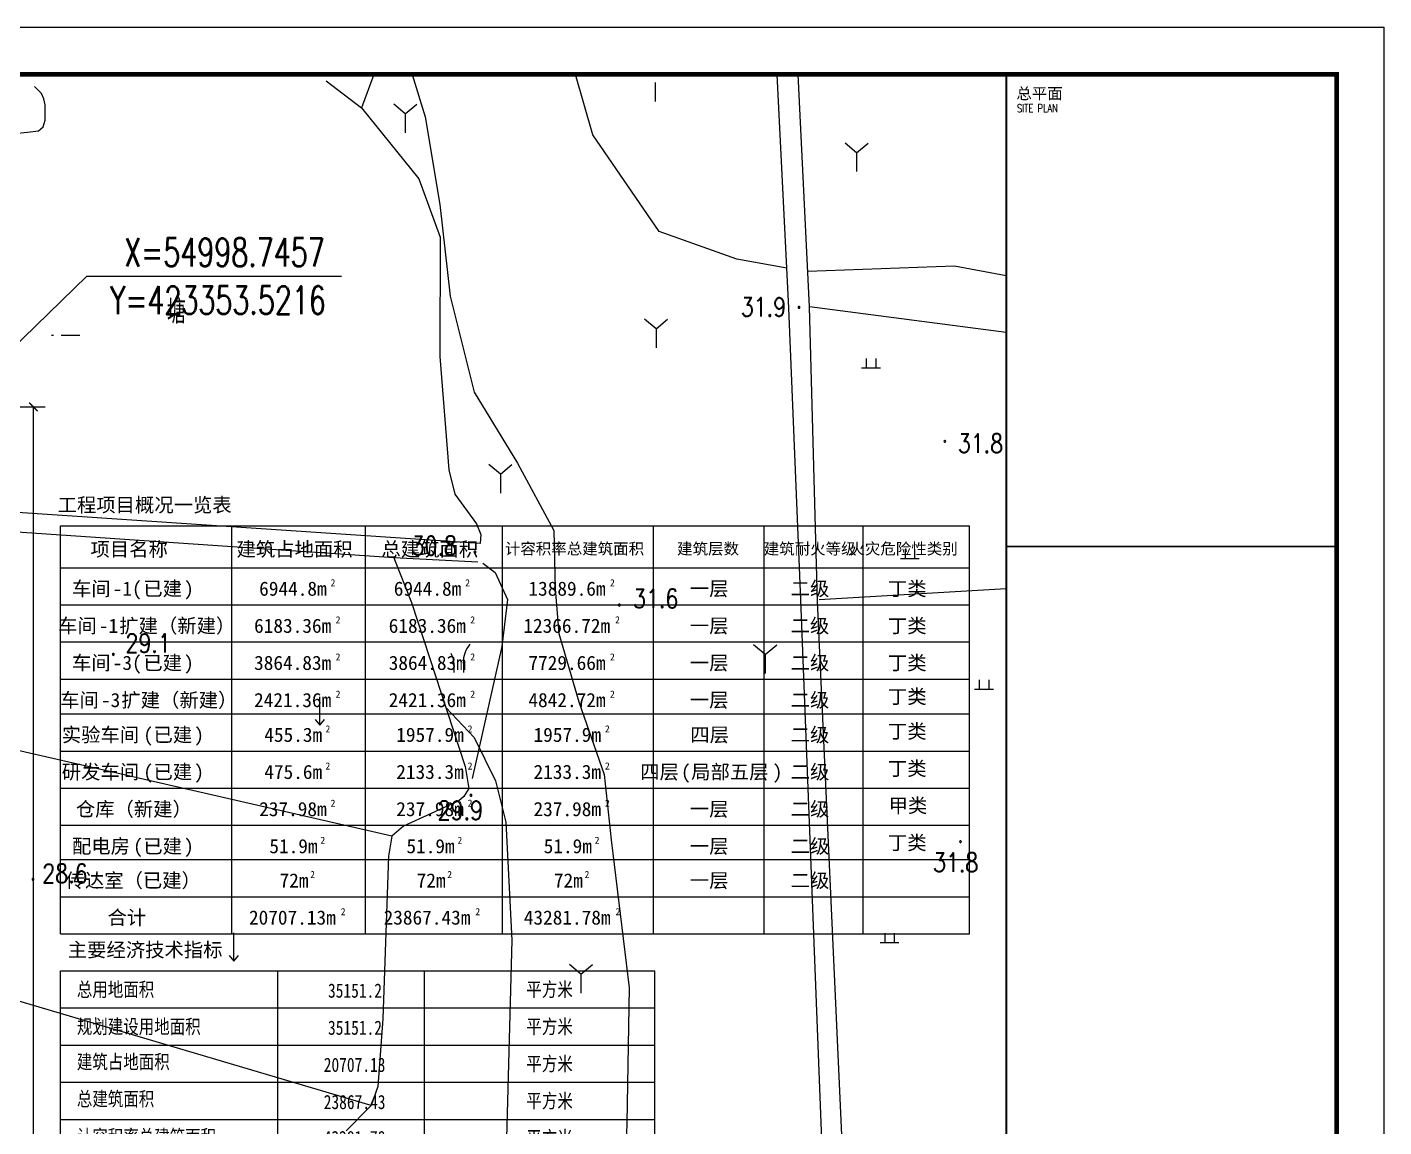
# Model space of a CAD drawing. Header units: millimetres. Extents: x 423080 to 423918, y 54742 to 55570.
# Drawn here: x 423361.5 to 423505.2, y 54922.5 to 55039 of the extents above; entities that cross this region are included whole.
import ezdxf
from ezdxf.enums import TextEntityAlignment as Align

# ---------------------------------------------------------------- set-up
doc = ezdxf.new("R2010")
doc.units = ezdxf.units.MM
doc.linetypes.add('DASH', pattern=[0.35, 0.25, -0.1])
for name, color, linetype in [('0 - 转弯半径', 10, 'Continuous'), ('DIM_COOR', 171, 'Continuous'), ('PUB_DIM', 171, 'Continuous'), ('PUB_TEXT', 7, 'Continuous'), ('TK', 4, 'Continuous'), ('地形图', 252, 'Continuous')]:
    doc.layers.add(name, color=color, linetype=linetype)
doc.styles.add('_TCH_DIM', font='SIMPLEX', dxfattribs={"bigfont": 'GBCBIG'})
doc.styles.add('HT', font='simhei.ttf', dxfattribs={"width": 0.8})
doc.styles.add('HZ', font='rs.shx', dxfattribs={"width": 0.8, "bigfont": 'hztxt.shx'})
doc.styles.add('ROMANS', font='ROMANS.shx', dxfattribs={"width": 0.8})
doc.styles.add('ST_T3', font='', dxfattribs={"width": 0.6})
doc.styles.add('图签宋体', font='', dxfattribs={"height": 300})
doc.styles.add('黑体', font='simhei.ttf')
doc.styles.get('ST_T3').set_extended_font_data('SimSun')
doc.styles.get('图签宋体').set_extended_font_data('NSimSun')
doc.dimstyles.new('_TCH_ARCH_M_M&&1', dxfattribs={"dimtxt": 1.75, "dimasz": 0.9, "dimexe": 1.25, "dimexo": 1.5, "dimgap": 0.5, "dimtad": 1, "dimzin": 0, "dimdsep": 46, "dimtxsty": 'ST_T3', "dimblk": 'ARCHTICK', "dimcen": 0.09, "dimclrt": 7, "dimazin": 2, "dimtfac": 1, "dimtix": 1, "dimtmove": 2, "dimatfit": 3, "dimfxl": 0, "dimtolj": 1, "dimtzin": 0, "dimarcsym": 0})

# ---------------------------------------------------------------- blocks, each defined once
blk = doc.blocks.new('3454AS')
at = {"layer": 'PUB_TEXT'}
for p, q in [((423479.94, 55188.32, 61), (423479.94, 55231.52, 61)), ((423479.94, 55231.52, 61), (423576.24, 55231.52, 61)), ((423498.06, 55231.52, 61), (423498.06, 55188.32, 61)), ((423512.22, 55231.52, 61), (423512.22, 55188.32, 61)), ((423526.74, 55231.52, 61), (423526.74, 55188.32, 61)), ((423542.72, 55231.52, 61), (423542.72, 55188.32, 61)), ((423554.45, 55231.52, 61), (423554.45, 55188.32, 61)), ((423564.96, 55231.52, 61), (423564.96, 55188.32, 61)), ((423576.24, 55188.32, 61), (423576.24, 55231.52, 61)), ((423479.94, 55227.1, 61), (423576.24, 55227.1, 61)), ((423479.94, 55223.16, 61), (423576.24, 55223.16, 61)), ((423479.94, 55219.23, 61), (423576.24, 55219.23, 61)), ((423479.94, 55215.3, 61), (423576.24, 55215.3, 61)), ((423479.94, 55211.61, 61), (423576.24, 55211.61, 61)), ((423479.94, 55207.68, 61), (423576.24, 55207.68, 61)), ((423479.94, 55203.75, 61), (423576.24, 55203.75, 61)), ((423479.94, 55199.82, 61), (423576.24, 55199.82, 61)), ((423479.94, 55196.19, 61), (423576.24, 55196.19, 61)), ((423479.94, 55196.19, 61), (423576.24, 55196.19, 61)), ((423479.94, 55192.25, 61), (423576.24, 55192.25, 61)), ((423479.94, 55188.32, 61), (423576.24, 55188.32, 61)), ((423479.94, 55149, 61), (423479.94, 55184.39, 61)), ((423479.94, 55184.39, 61), (423542.9, 55184.39, 61)), ((423502.95, 55184.39, 61), (423502.95, 55149, 61)), ((423518.47, 55184.39, 61), (423518.47, 55149, 61)), ((423542.9, 55149, 61), (423542.9, 55184.39, 61)), ((423479.94, 55180.46, 61), (423542.9, 55180.46, 61)), ((423479.94, 55180.46, 61), (423542.9, 55180.46, 61)), ((423479.94, 55176.52, 61), (423542.9, 55176.52, 61)), ((423479.94, 55172.59, 61), (423542.9, 55172.59, 61)), ((423479.94, 55168.66, 61), (423542.9, 55168.66, 61)), ((423479.94, 55164.73, 61), (423542.9, 55164.73, 61)), ((423479.94, 55160.8, 61), (423542.9, 55160.8, 61)), ((423479.94, 55156.86, 61), (423542.9, 55156.86, 61)), ((423479.94, 55152.93, 61), (423542.9, 55152.93, 61)), ((423479.94, 55149, 61), (423542.9, 55149, 61))]:
    blk.add_line(p, q, dxfattribs=at)
at = {"layer": 'PUB_TEXT', "style": '黑体'}
for s, height, p in [('工程项目概况一览表', 1.502, (423479.65, 55233, 61)), ('项目名称', 1.502, (423483.13, 55228.31, 61)), ('建筑占地面积', 1.502, (423498.6, 55228.31, 61)), ('总建筑面积', 1.502, (423513.95, 55228.31, 61)), ('计容积率总建筑面积', 1.202, (423527.02, 55228.51, 61)), ('建筑层数', 1.202, (423545.27, 55228.51, 61)), ('建筑耐火等级', 1.202, (423554.44, 55228.51, 61)), ('火灾危险性类别', 1.202, (423563.52, 55228.51, 61)), ('车间', 1.502, (423481.17, 55224.13, 61)), ('-1(', 1.502, (423485.49, 55224.13, 61)), ('已建', 1.502, (423488.73, 55224.13, 61)), (')', 1.5, (423493.05, 55224.13, 61)), ('6944.8m', 1.502, (423501, 55224.13, 61)), ('2', 0.751, (423508.56, 55225.13, 61)), ('6944.8m', 1.502, (423515.26, 55224.13, 61)), ('2', 0.751, (423522.82, 55225.13, 61)), ('13889.6m', 1.502, (423529.52, 55224.13, 61)), ('2', 0.751, (423538.16, 55225.13, 61)), ('一层', 1.502, (423546.62, 55224.13, 61)), ('二级', 1.502, (423557.3, 55224.13, 61)), ('丁类', 1.502, (423567.6, 55224.13, 61)), ('车间', 1.502, (423479.7, 55220.2, 61)), ('-1', 1.502, (423484.02, 55220.2, 61)), ('扩建（新建）', 1.502, (423486.18, 55220.2, 61)), ('6183.36m', 1.502, (423500.46, 55220.2, 61)), ('2', 0.751, (423509.1, 55221.2, 61)), ('6183.36m', 1.502, (423514.72, 55220.2, 61)), ('2', 0.751, (423523.36, 55221.2, 61)), ('12366.72m', 1.502, (423528.98, 55220.2, 61)), ('2', 0.751, (423538.7, 55221.2, 61)), ('一层', 1.502, (423546.62, 55220.2, 61)), ('二级', 1.502, (423557.3, 55220.2, 61)), ('丁类', 1.502, (423567.6, 55220.2, 61)), ('车间', 1.502, (423481.17, 55216.27, 61)), ('-3(', 1.502, (423485.49, 55216.27, 61)), ('已建', 1.502, (423488.73, 55216.27, 61)), (')', 1.5, (423493.05, 55216.27, 61)), ('3864.83m', 1.502, (423500.46, 55216.27, 61)), ('2', 0.751, (423509.1, 55217.27, 61)), ('3864.83m', 1.502, (423514.72, 55216.27, 61)), ('2', 0.751, (423523.36, 55217.27, 61)), ('7729.66m', 1.502, (423529.52, 55216.27, 61)), ('2', 0.751, (423538.16, 55217.27, 61)), ('一层', 1.502, (423546.62, 55216.27, 61)), ('二级', 1.502, (423557.3, 55216.27, 61)), ('丁类', 1.502, (423567.6, 55216.27, 61)), ('车间', 1.502, (423479.92, 55212.33, 61)), ('扩建（新建）', 1.502, (423486.4, 55212.33, 61)), ('2', 0.751, (423509.1, 55213.33, 61)), ('2', 0.751, (423523.36, 55213.33, 61)), ('2', 0.751, (423538.16, 55213.33, 61)), ('二级', 1.502, (423557.3, 55212.33, 61)), ('丁类', 1.502, (423567.6, 55212.7, 61)), ('-3', 1.502, (423484.24, 55212.33, 61)), ('2421.36m', 1.502, (423500.46, 55212.33, 61)), ('2421.36m', 1.502, (423514.72, 55212.33, 61)), ('4842.72m', 1.502, (423529.52, 55212.33, 61)), ('一层', 1.502, (423546.62, 55212.33, 61)), ('实验车间', 1.502, (423480.09, 55208.65, 61)), ('(', 1.5, (423488.73, 55208.65, 61)), ('已建', 1.502, (423489.81, 55208.65, 61)), (')', 1.5, (423494.13, 55208.65, 61)), ('455.3m', 1.502, (423501.54, 55208.65, 61)), ('2', 0.751, (423508.02, 55209.65, 61)), ('1957.9m', 1.502, (423515.52, 55208.65, 61)), ('2', 0.751, (423523.08, 55209.65, 61)), ('1957.9m', 1.502, (423530.06, 55208.65, 61)), ('2', 0.751, (423537.62, 55209.65, 61)), ('四层', 1.502, (423546.67, 55208.65, 61)), ('二级', 1.502, (423557.3, 55208.65, 61)), ('丁类', 1.502, (423567.6, 55209.02, 61)), ('研发车间', 1.502, (423480.09, 55204.72, 61)), ('(', 1.5, (423488.73, 55204.72, 61)), ('已建', 1.502, (423489.81, 55204.72, 61)), (')', 1.5, (423494.13, 55204.72, 61)), ('475.6m', 1.502, (423501.54, 55204.72, 61)), ('2', 0.751, (423508.02, 55205.72, 61)), ('2133.3m', 1.502, (423515.52, 55204.72, 61)), ('2', 0.751, (423523.08, 55205.72, 61)), ('2133.3m', 1.502, (423530.06, 55204.72, 61)), ('2', 0.751, (423537.62, 55205.72, 61)), ('四层', 1.502, (423541.36, 55204.72, 61)), ('(', 1.5, (423545.68, 55204.72, 61)), ('局部五层', 1.502, (423546.76, 55204.72, 61)), (')', 1.5, (423555.4, 55204.72, 61)), ('二级', 1.502, (423557.3, 55204.72, 61)), ('丁类', 1.502, (423567.6, 55205.08, 61)), ('仓库（新建）', 1.502, (423481.58, 55200.78, 61)), ('甲类', 1.502, (423567.67, 55201.15, 61)), ('237.98m', 1.502, (423501, 55200.78, 61)), ('2', 0.751, (423508.56, 55201.78, 61)), ('237.98m', 1.502, (423515.52, 55200.78, 61)), ('2', 0.751, (423523.08, 55201.78, 61)), ('237.98m', 1.502, (423530.06, 55200.78, 61)), ('2', 0.751, (423537.62, 55201.78, 61)), ('一层', 1.502, (423546.62, 55200.78, 61)), ('二级', 1.502, (423557.3, 55200.78, 61)), ('配电房', 1.502, (423481.17, 55196.85, 61)), ('(', 1.5, (423487.65, 55196.85, 61)), ('已建', 1.502, (423488.73, 55196.85, 61)), (')', 1.5, (423493.05, 55196.85, 61)), ('51.9m', 1.502, (423502.08, 55196.85, 61)), ('2', 0.751, (423507.48, 55197.85, 61)), ('51.9m', 1.502, (423516.6, 55196.85, 61)), ('2', 0.751, (423522, 55197.85, 61)), ('51.9m', 1.502, (423531.14, 55196.85, 61)), ('2', 0.751, (423536.54, 55197.85, 61)), ('一层', 1.502, (423546.62, 55196.85, 61)), ('二级', 1.502, (423557.3, 55196.85, 61)), ('丁类', 1.502, (423567.6, 55197.22, 61)), ('传达室（已建）', 1.502, (423480.49, 55193.22, 61)), ('72m', 1.502, (423503.16, 55193.22, 61)), ('2', 0.751, (423506.4, 55194.22, 61)), ('72m', 1.502, (423517.68, 55193.22, 61)), ('2', 0.751, (423520.92, 55194.22, 61)), ('72m', 1.502, (423532.22, 55193.22, 61)), ('2', 0.751, (423535.46, 55194.22, 61)), ('一层', 1.502, (423546.62, 55193.22, 61)), ('二级', 1.502, (423557.3, 55193.22, 61)), ('合计', 1.502, (423484.94, 55189.29, 61)), ('20707.13m', 1.502, (423499.92, 55189.29, 61)), ('2', 0.751, (423509.64, 55190.29, 61)), ('23867.43m', 1.502, (423514.18, 55189.29, 61)), ('2', 0.751, (423523.9, 55190.29, 61)), ('43281.78m', 1.502, (423529.03, 55189.29, 61)), ('2', 0.751, (423538.75, 55190.29, 61)), ('主要经济技术指标', 1.502, (423480.73, 55185.87, 61))]:
    blk.add_text(s, height=height, rotation=0, dxfattribs=at).set_placement(p)
at = {"layer": 'PUB_TEXT', "style": 'HT', "width": 0.8}
for s, height, p in [('总用地面积', 1.502, (423481.69, 55181.67, 61)), ('35151.2', 1.502, (423508.29, 55181.55, 61)), ('平方米', 1.502, (423529.3, 55181.67, 61)), ('规划建设用地面积', 1.502, (423481.69, 55177.74, 61)), ('35151.2', 1.502, (423508.29, 55177.62, 61)), ('平方米', 1.502, (423529.3, 55177.74, 61)), ('建筑占地面积', 1.502, (423481.69, 55174.01, 61)), ('平方米', 1.502, (423529.3, 55173.8, 61)), ('20707.13', 1.502, (423507.84, 55173.69, 61)), ('总建筑面积', 1.502, (423481.69, 55170.08, 61)), ('23867.43', 1.502, (423507.84, 55169.75, 61)), ('平方米', 1.502, (423529.3, 55169.87, 61)), ('计容积率总建筑面积', 1.502, (423481.69, 55166.06, 61)), ('43281.78', 1.502, (423507.83, 55165.94, 61)), ('平方米', 1.502, (423529.3, 55165.94, 61)), ('建筑密度', 1.502, (423481.69, 55162.38, 61)), ('58.91', 1.502, (423509.26, 55161.89, 61)), ('%', 1.5, (423531.42, 55162.01, 61)), ('容积率', 1.502, (423481.69, 55158.44, 61)), ('1.23', 1.502, (423509.62, 55157.96, 61)), ('绿地率', 1.502, (423481.69, 55154.51, 61)), ('10', 1.502, (423510.48, 55154.03, 61)), ('%', 1.5, (423531.42, 55154.14, 61)), ('车位', 1.502, (423481.69, 55150.58, 61)), ('24', 1.502, (423510.41, 55150.09, 61)), ('个', 1.5, (423531.01, 55150.21, 61))]:
    blk.add_text(s, height=height, rotation=0, dxfattribs=at).set_placement(p)
blk = doc.blocks.new('dxing')
at = {"layer": '地形图', "color": 250, "linetype": 'Continuous'}
for p, q in [((421530.4, 54875.1, 30.95), (421534.14, 54872.25, 30.95)), ((421535.46, 54875.78, 30.6), (421534.14, 54872.25, 30.6)), ((421539.53, 54875.78, 31), (421540.89, 54871.27, 31)), ((421558.66, 54869.39, 32), (421556.82, 54875.78, 32)), ((421565.25, 54874.92), (421565.25, 54872.92)), ((421579.41, 54851.01, 30.36), (421578.19, 54875.78, 30.36)), ((421581.6, 54851.16, 30.36), (421580.39, 54875.78, 30.36)), ((421500.25, 54873.74, 30.95), (421499.52, 54874.5, 30.95)), ((421500.52, 54873.2, 30.95), (421500.25, 54873.74, 30.95)), ((421500.64, 54872.56, 30.95), (421500.52, 54873.2, 30.95)), ((421500.63, 54870.93, 30.95), (421500.64, 54872.56, 30.95)), ((421534.14, 54872.25, 30.95), (421540.23, 54864.7, 30.95)), ((421538.79, 54871.59), (421537.57, 54872.62)), ((421538.79, 54871.59), (421540.02, 54872.62)), ((421500.43, 54870.22, 30.95), (421500.63, 54870.93, 30.95)), ((421538.79, 54871.59), (421538.79, 54869.59)), ((421540.89, 54871.27, 31), (421542.44, 54861.99, 31)), ((421497.41, 54869.5, 30.95), (421498.77, 54869.67, 30.95)), ((421498.77, 54869.67, 30.95), (421499.95, 54869.79, 30.95)), ((421499.95, 54869.79, 30.95), (421500.43, 54870.22, 30.95)), ((421565.69, 54859.14, 32), (421558.66, 54869.39, 32)), ((421586.59, 54867.48), (421585.37, 54868.51)), ((421586.59, 54867.48), (421587.82, 54868.51)), ((421586.59, 54867.48), (421586.59, 54865.48)), ((421540.23, 54864.7, 30.95), (421542.5, 54858.55, 30.95)), ((421542.44, 54861.99, 31), (421543.55, 54852.28, 31)), ((421573.9, 54856.21, 32), (421565.69, 54859.14, 32)), ((421542.5, 54858.55, 30.95), (421542.45, 54845.88, 30.95)), ((421579.2, 54855.25, 32), (421573.9, 54856.21, 32)), ((421596.97, 54855.46, 32), (421581.42, 54854.91, 32)), ((421602.45, 54854.45, 32), (421596.97, 54855.46, 32)), ((421543.55, 54852.28, 31), (421546.07, 54842.1, 31)), ((421580.69, 54820.11, 30.36), (421579.41, 54851.01, 30.36)), ((421582.46, 54819.94, 30.36), (421581.6, 54851.16, 30.36)), ((421602.45, 54848.44, 30.36), (421581.6, 54851.16, 30.36)), ((421565.35, 54848.82), (421564.13, 54849.84)), ((421565.35, 54848.82), (421566.58, 54849.84)), ((421565.35, 54848.82), (421565.35, 54846.82)), ((421542.45, 54845.88, 30.95), (421543.39, 54833.9, 30.95)), ((421587.62, 54845.68), (421587.62, 54844.68)), ((421588.62, 54845.68), (421588.62, 54844.68)), ((421587.12, 54844.68), (421589.12, 54844.68)), ((421546.07, 54842.1, 31), (421550.67, 54834.58, 31)), ((421543.39, 54833.9, 30.95), (421544.05, 54831.31, 30.95)), ((421548.86, 54833.42), (421547.64, 54834.45)), ((421548.86, 54833.42), (421550.09, 54834.45)), ((421548.86, 54833.42), (421548.86, 54831.42)), ((421550.67, 54834.58, 31), (421554.54, 54827.46, 31)), ((421544.05, 54831.31, 30.95), (421546.33, 54828.16, 30.95)), ((421546.72, 54826.08, 30.95), (421483.5, 54830.3, 30.95)), ((421537.56, 54824.55, 30.95), (421484.56, 54828.18, 30.95)), ((421546.33, 54828.16, 30.95), (421546.79, 54827.04, 30.95)), ((421554.54, 54827.46, 31), (421554.67, 54821.27, 31)), ((421546.79, 54827.04, 30.95), (421546.72, 54826.08, 30.95)), ((421591.73, 54825.49), (421591.73, 54824.49)), ((421592.73, 54825.49), (421592.73, 54824.49)), ((421537.56, 54824.55, 30.8), (421539.44, 54819.85, 30.8)), ((421546.48, 54824.12, 30.95), (421537.56, 54824.55, 30.95)), ((421547.01, 54824.01, 30.95), (421548.3, 54823.01, 30.95)), ((421591.23, 54824.49), (421593.23, 54824.49)), ((421548.3, 54823.01, 30.95), (421549.62, 54820.15, 30.95)), ((421554.67, 54821.27, 31), (421555.05, 54816.55, 31)), ((421602.45, 54821.29, 30.36), (421582.63, 54820.11, 30.36)), ((421539.44, 54819.85, 30.8), (421545.12, 54802.46, 30.8)), ((421549.62, 54820.15, 30.95), (421549, 54815.18, 30.95)), ((421583.26, 54753.76, 30.36), (421580.69, 54820.11, 30.36)), ((421580.69, 54820.11, 30.36), (421580.69, 54820.11, 30.36)), ((421585.46, 54753.83, 30.36), (421582.46, 54819.94, 30.36)), ((421555.05, 54816.55, 31), (421557.19, 54809.32, 31)), ((421549, 54815.18, 30.95), (421545.87, 54801.18, 30.95)), ((421576.92, 54814.32), (421575.69, 54815.35)), ((421576.92, 54814.32), (421578.15, 54815.35)), ((421543.94, 54813.41), (421543.94, 54812.41)), ((421544.94, 54813.41), (421544.94, 54812.41)), ((421576.92, 54814.32), (421576.92, 54812.32)), ((421599.59, 54811.65), (421599.59, 54810.65)), ((421600.59, 54811.65), (421600.59, 54810.65)), ((421599.09, 54810.65), (421601.09, 54810.65)), ((421529.73, 54806.84), (421529.73, 54809.84)), ((421557.19, 54809.32, 31), (421559.87, 54801.6, 31)), ((421537.36, 54795.08, 29.28), (421481.65, 54807.86, 29.28)), ((421529.23, 54807.44), (421529.73, 54806.84)), ((421529.73, 54806.84), (421530.23, 54807.44)), ((421543.08, 54808.72, 30), (421546.09, 54805.55, 30)), ((421546.09, 54805.55, 30), (421548.35, 54800.96, 30)), ((421545.12, 54802.46, 30.8), (421545.52, 54800.14, 30.8)), ((421559.87, 54801.6, 31), (421560.59, 54794.69, 31)), ((421548.35, 54800.96, 30), (421549.45, 54796.58, 30)), ((421544.47, 54798.81, 30.95), (421538.6, 54796.15, 30.95)), ((421544.98, 54799.27, 30.95), (421544.47, 54798.81, 30.95)), ((421545.52, 54800.14, 30.95), (421544.98, 54799.27, 30.95)), ((421545.52, 54800.14, 30.95), (421545.52, 54800.14, 30.95)), ((421538.6, 54796.15, 30.95), (421537.36, 54795.08, 30.95)), ((421549.45, 54796.58, 30), (421550.09, 54784.06, 30)), ((421537.36, 54795.08, 30.95), (421537, 54792.96, 30.95)), ((421560.59, 54794.69, 31), (421562.52, 54779, 31)), ((421537, 54792.96, 30.95), (421536.42, 54775.72, 30.95)), ((421520.64, 54781.85), (421520.64, 54784.85)), ((421589.58, 54784.81), (421589.58, 54783.81)), ((421590.58, 54784.81), (421590.58, 54783.81)), ((421550.09, 54784.06, 30), (421549.52, 54763.08, 30)), ((421589.08, 54783.81), (421591.08, 54783.81)), ((421520.14, 54782.45), (421520.64, 54781.85)), ((421520.64, 54781.85), (421521.14, 54782.45)), ((421557.4, 54780.46), (421556.18, 54781.49)), ((421557.4, 54780.46), (421558.63, 54781.49)), ((421557.4, 54780.46), (421557.4, 54778.46)), ((421535.18, 54766.54, 29.21), (421493.91, 54778.76, 29.21)), ((421562.52, 54779, 31), (421562.24, 54764.7, 31)), ((421536.42, 54775.72, 30.95), (421535.88, 54768.57, 30.95)), ((421535.88, 54768.57, 30.95), (421535.18, 54766.54, 30.95)), ((421535.18, 54766.54, 30.95), (421532.54, 54763.88, 30.95)), ((421562.24, 54764.7, 31), (421561.97, 54753.42, 31))]:
    blk.add_line(p, q, dxfattribs=at)
for centre, major_axis, start_param, end_param in [((421580.5, 54851.09, 31.92), (0.0707, 0.0707), 5.497787, 8.63938), ((421580.5, 54851.09, 31.92), (0.0707, 0.0707), 2.356194, 5.497787), ((421595.94, 54836.92, 31.8), (0.0707, 0.0707), 5.497787, 8.63938), ((421595.94, 54836.92, 31.8), (0.0707, 0.0707), 2.356194, 5.497787), ((421546.16, 54825.19, 30.8), (0.0707, 0.0707), 5.497787, 8.63938), ((421546.16, 54825.19, 30.8), (0.0707, 0.0707), 2.356194, 5.497787), ((421561.46, 54819.56, 31.55), (0.0707, 0.0707), 5.497787, 8.63938), ((421561.46, 54819.56, 31.55), (0.0707, 0.0707), 2.356194, 5.497787), ((421547.85, 54813.52), (-2.06, 2.06), 0.075594, 0.821852), ((421507.86, 54814.33, 29.07), (0.0707, 0.0707), 5.497787, 8.63938), ((421507.86, 54814.33, 29.07), (0.0707, 0.0707), 2.356194, 5.497787), ((421541.51, 54813.23), (-1.73, 1.73), 4.003337, 4.433559), ((421545.74, 54799.42, 29.89), (0.0707, 0.0707), 5.497787, 8.63938), ((421545.74, 54799.42, 29.89), (0.0707, 0.0707), 2.356194, 5.497787), ((421597.6, 54794.5, 31.81), (0.0707, 0.0707), 5.497787, 8.63938), ((421597.6, 54794.5, 31.81), (0.0707, 0.0707), 2.356194, 5.497787), ((421499.35, 54790.52, 28.57), (0.0707, 0.0707), 5.497787, 8.63938), ((421499.35, 54790.52, 28.57), (0.0707, 0.0707), 2.356194, 5.497787)]:
    blk.add_ellipse(centre, major_axis=major_axis, ratio=1, start_param=start_param, end_param=end_param, dxfattribs=at)
at = {"layer": '地形图', "color": 250, "linetype": 'Continuous', "style": 'HZ', "width": 0.8}
for s, height, p in [('塘', 2.5, (421514.55, 54850.78)), ('31.9', 2, (421576.73, 54851.14)), ('31.8', 2, (421599.72, 54836.7)), ('30.8', 2, (421541.86, 54825.85)), ('31.6', 2, (421565.31, 54820.26)), ('29.1', 2, (421511.55, 54815.53)), ('29.9', 2, (421544.62, 54797.83)), ('31.8', 2, (421597.09, 54792.3)), ('28.6', 2, (421502.74, 54791.13))]:
    blk.add_text(s, height=height, dxfattribs=at).set_placement(p, align=Align.MIDDLE)
blk = doc.blocks.new('GeYuanFrame_05815532', base_point=(20.09, 4.53))
at = {"layer": 'TK'}
blk.add_lwpolyline([(20.09, 4.53), (20.09, 598.53), (861.09, 598.53), (861.09, 4.53)], close=True, dxfattribs=at)
at = {"layer": 'TK', "const_width": 1}
blk.add_lwpolyline([(45.09, 588.53), (851.09, 588.53), (851.09, 14.53), (45.09, 14.53)], close=True, dxfattribs=at)
at = {"layer": 'TK'}
for points, const_width in [([(781.09, 588.53), (781.09, 14.53)], 0.4), ([(781.09, 488.5), (851.09, 488.5)], 0.35)]:
    blk.add_lwpolyline(points, dxfattribs=dict(at, const_width=const_width))
at = {"layer": 'TK', "style": '图签宋体'}
blk.add_text('总平面', height=2.4, dxfattribs=at).set_placement((783.23, 583.28))
at = {"layer": 'TK', "style": 'ROMANS', "width": 0.76}
blk.add_text('SITE PLAN', height=1.697, dxfattribs=at).set_placement((783.35, 580.49))
blk = doc.blocks.new('_ArchTick')
at = {"color": 0, "linetype": 'ByBlock', "const_width": 0.15}
blk.add_lwpolyline([(-0.5, -0.5), (0.5, 0.5)], dxfattribs=at)
blk = doc.blocks.new('*D67')
at = {"layer": 'Defpoints', "color": 0}
for p in [(423353.52, 54998.75), (423362.11, 54998.75), (423353.52, 54812.7)]:
    blk.add_point(p, dxfattribs=at)
at = {"layer": 'PUB_DIM', "color": 0, "lineweight": -2}
for p, q in [((423355.02, 54998.75), (423363.36, 54998.75)), ((423362.11, 54812.7), (423362.11, 54998.75)), ((423355.02, 54812.7), (423363.36, 54812.7))]:
    blk.add_line(p, q, dxfattribs=at)
at = {"layer": 'PUB_DIM', "color": 0, "lineweight": -2, "xscale": 0.9, "yscale": 0.9, "zscale": 0.9}
for p, rotation in [((423362.11, 54998.75), 90), ((423362.11, 54812.7), 270)]:
    blk.add_blockref('_ArchTick', p, dxfattribs=dict(at, rotation=rotation))
at = {"layer": 'PUB_DIM', "color": 7, "insert": (423360.74, 54905.72), "char_height": 1.75, "attachment_point": 5, "rotation": 90, "style": 'ST_T3'}
blk.add_mtext('\\A1;186.04', dxfattribs=at)

msp = doc.modelspace()

# ---------------------------------------------------------------- linework, layer by layer
at = {"layer": '0 - 转弯半径', "color": 10, "linetype": 'DASH', "ltscale": 8}
msp.add_lwpolyline([(423367.047, 55006.307), (423364.047, 55006.307)], dxfattribs=at)
at = {"layer": 'DIM_COOR', "color": 3}
for p, q in [((423353.522, 54998.746), (423367.784, 55012.588)), ((423367.784, 55012.588), (423394.734, 55012.588))]:
    msp.add_line(p, q, dxfattribs=at)

# ---------------------------------------------------------------- block references
at = {"color": 2, "xscale": 0.5, "yscale": 0.5, "zscale": 0.5}
msp.add_blockref('GeYuanFrame_05815532', (423084.662, 54741.978), dxfattribs=at)
at = {"color": 1}
msp.add_blockref('dxing', (1862.716, 158.193), dxfattribs=at)
at = {"color": 2}
msp.add_blockref('3454AS', (-114.971, -245.386), dxfattribs=at)

# ---------------------------------------------------------------- texts
at = {"layer": 'PUB_TEXT', "style": '_TCH_DIM', "width": 0.705882}
for s, p in [('X=54998.7457', (423371.734, 55013.638)), ('Y=423353.5216', (423370.234, 55008.563))]:
    msp.add_text(s, height=2.975, dxfattribs=at).set_placement(p)

# ---------------------------------------------------------------- dimensions: what is measured, and where the dimension line sits
at = {"layer": 'PUB_DIM'}
dim = msp.add_aligned_dim(p1=(423353.522, 54812.702), p2=(423353.522, 54998.746), distance=-8.592, dimstyle='_TCH_ARCH_M_M&&1', dxfattribs=at)
dim.commit()
dim.dimension.update_dxf_attribs({"geometry": '*D67', "text_midpoint": (423360.739, 54905.724)})

doc.saveas('drawing.dxf')
